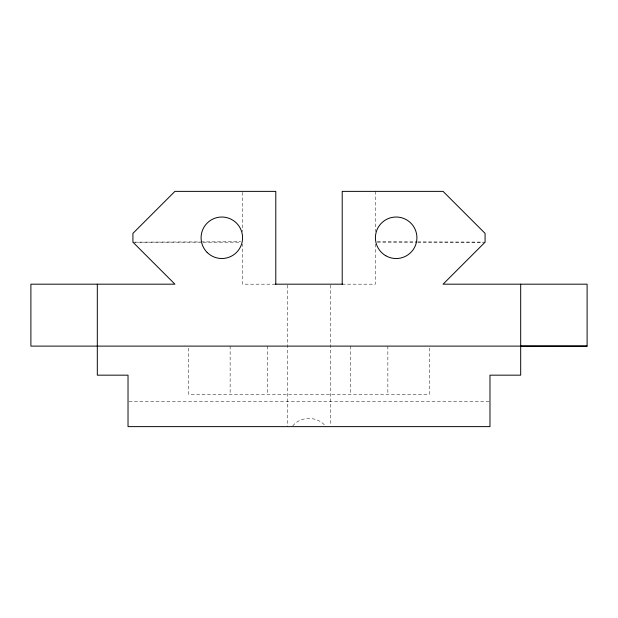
<?xml version="1.0" encoding="UTF-8"?>
<svg xmlns="http://www.w3.org/2000/svg" width="618" height="618" viewBox="0 0 618 618"><rect width="100%" height="100%" fill="white"/><g stroke="black" fill="none" stroke-linecap="round" stroke-linejoin="round"><path stroke-width="0.46" stroke-dasharray="3.09 2.32" d="M292.723 425.972C300.696 415.736 318.247 416.038 325.779 426.629M134.848 242.163L200.263 241.924M201.221 241.916L240.665 241.769M132.924 242.171L240.665 242.171M377.335 242.171L416.779 242.171M417.737 242.171L485.076 242.171M275.311 284.18L242.588 284.18L242.588 244.079M342.21 284.18L375.412 284.18L375.412 244.079M128.992 401.731L489.008 401.731M377.335 241.769L416.779 241.916M417.737 241.924L483.152 242.163M429.371 348.034L429.371 394.253L188.629 394.253L188.629 348.034M387.865 346.111L387.865 394.253M375.412 191.371L375.412 231.626M350.506 346.111L350.506 394.253M330.584 285.137L330.584 425.671M287.416 285.137L287.416 426.629M267.494 346.111L267.494 394.253M242.588 192.322L242.588 231.626M230.135 346.111L230.135 394.253"/><path stroke-width="0.93" d="M275.311 284.18L342.689 284.18M520.688 346.072L587.1 346.111L587.1 284.18L443.067 284.18L485.076 242.171L485.076 233.372L443.067 191.371L342.21 191.371L342.21 284.18M587.1 346.111L30.9 346.111L30.9 284.18L174.933 284.18L132.924 242.171L132.924 233.372L174.933 191.371L275.79 191.371L275.79 284.18M520.688 284.18L520.688 375.165L489.974 375.165L489.974 426.629L128.026 426.629L128.026 375.165L97.312 375.165L97.312 284.18M207.161 252.445A20.757 20.757 0 0 0 241.877 243.144A20.757 20.757 0 0 0 216.462 217.729A20.757 20.757 0 0 0 207.161 252.445M385.786 255.744A20.757 20.757 0 0 0 416.918 237.775A20.757 20.757 0 0 0 385.786 219.799A20.757 20.757 0 0 0 385.786 255.744"/></g></svg>
